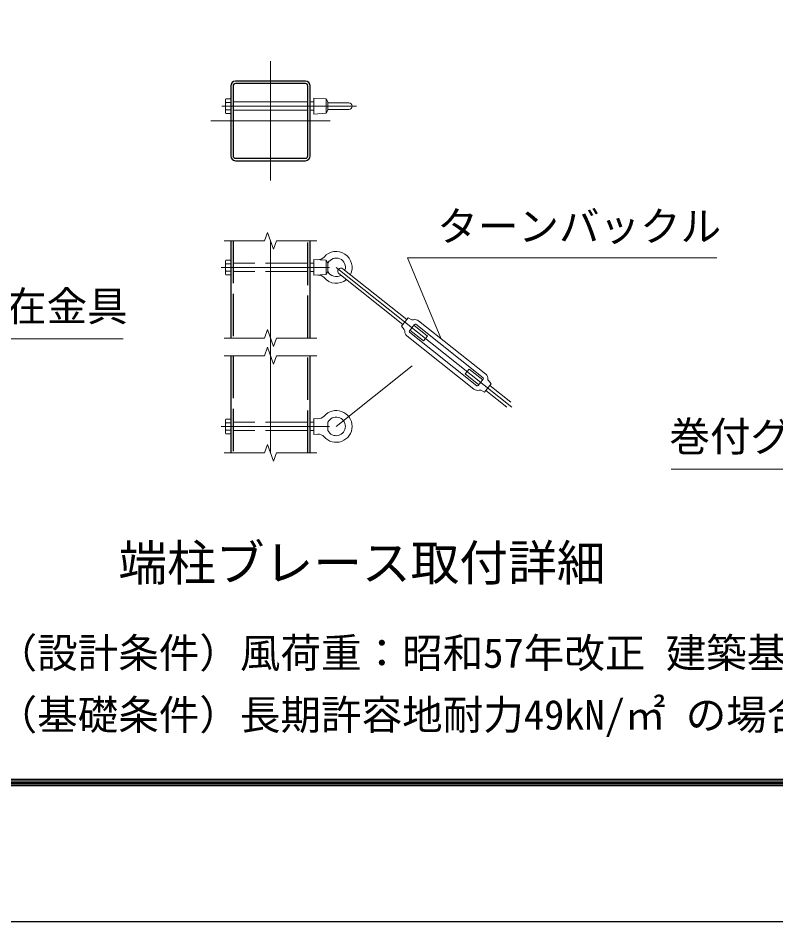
# Model space of a CAD drawing. Units: millimetres, scale not verified. Extents: x -14699 to 14701, y -10394 to 10396.
# Drawn here: x -1041 to 3249, y -10394 to -5280 of the extents above; entities that cross this region are included whole.
import ezdxf
from ezdxf.enums import TextEntityAlignment as Align

# ---------------------------------------------------------------- set-up
doc = ezdxf.new("R2010")
doc.units = ezdxf.units.MM
doc.header["$LTSCALE"] = 40
doc.linetypes.add('DASHED', pattern=[7.5, 6, -1.5])
doc.linetypes.add('USER1', pattern=[50.8, 31.75, -6.35, 6.35, -6.35])
for name, color, linetype, lineweight in [('0-0_D-TTL-TXT', 7, 'Continuous', 13), ('0-1_D-STR1', 1, 'Continuous', 25), ('0-2_D-BMK', 2, 'USER1', 13), ('0-3_D-STR3', 3, 'Continuous', 13), ('0-5_D-STR-DIM', 7, 'Continuous', 13), ('0-8_D-STR-TXT', 7, 'Continuous', 13), ('0-C_D-TTL', 7, 'Continuous', 25)]:
    doc.layers.add(name, color=color, linetype=linetype, lineweight=lineweight)
doc.styles.add('ＭＳ ゴシック', font='')
doc.styles.get('ＭＳ ゴシック').set_extended_font_data('MS Gothic')

msp = doc.modelspace()

# ---------------------------------------------------------------- linework, layer by layer
at = {"layer": '0-1_D-STR1'}
for p, q in [((162.8, -5663.63), (162.8, -6059.63)), ((176.3, -5663.63), (176.3, -6059.63)), ((585.8, -5636.63), (189.8, -5636.63)), ((585.8, -5650.13), (189.8, -5650.13)), ((599.3, -6059.63), (599.3, -5663.63)), ((612.8, -6059.63), (612.8, -5663.63)), ((189.8, -6073.13), (585.8, -6073.13)), ((189.8, -6086.63), (585.8, -6086.63)), ((162.8, -6540.29), (162.8, -7090.29)), ((612.8, -7090.29), (612.8, -6540.29)), ((162.8, -7190.29), (162.8, -7740.29)), ((612.8, -7740.29), (612.8, -7190.29))]:
    msp.add_line(p, q, dxfattribs=at)
at = {"layer": '0-1_D-STR1', "linetype": 'DASHED'}
for p, q in [((176.3, -6540.29), (176.3, -7090.29)), ((599.3, -7090.29), (599.3, -6540.29)), ((176.3, -7190.29), (176.3, -7740.29)), ((599.3, -7740.29), (599.3, -7190.29))]:
    msp.add_line(p, q, dxfattribs=at)
at = {"layer": '0-1_D-STR1'}
for centre, radius, start, end in [((189.8, -5663.63), 27, 90, 180), ((189.8, -5663.63), 13.5, 90, 180), ((585.8, -5663.63), 27, 0, 90), ((585.8, -5663.63), 13.5, 0, 90), ((189.8, -6059.63), 27, 180, 270), ((189.8, -6059.63), 13.5, 180, 270), ((585.8, -6059.63), 13.5, 270, 0), ((585.8, -6059.63), 27, 270, 0)]:
    msp.add_arc(centre, radius, start, end, dxfattribs=at)
at = {"layer": '0-2_D-BMK'}
for p, q in [((387.8, -6199.13), (387.8, -5524.13)), ((113.19, -5777.63), (874.17, -5777.63)), ((725.3, -5861.63), (50.3, -5861.63)), ((387.8, -7740.29), (387.8, -6540.29)), ((108.46, -6690.29), (722, -6690.29)), ((759.8, -6690.29), (1891.71, -7590.92)), ((759.8, -7590.29), (1190.19, -7247.85)), ((108.46, -7590.29), (722, -7590.29))]:
    msp.add_line(p, q, dxfattribs=at)
at = {"layer": '0-3_D-STR3'}
for p, q in [((132.8, -5746.01), (132.8, -5809.02)), ((135.2, -5736.08), (162.8, -5736.08)), ((162.8, -5756.86), (135.2, -5756.86)), ((162.8, -5736.08), (162.8, -5819.18)), ((176.3, -5753.63), (599.3, -5753.63)), ((612.8, -5753.63), (633.8, -5753.63)), ((633.8, -5732.63), (633.8, -5822.63)), ((702.8, -5737.13), (702.8, -5818.13)), ((713.11, -5753.63), (713.11, -5801.63)), ((713.11, -5758.88), (831.05, -5758.88)), ((162.8, -5798.41), (135.2, -5798.41)), ((135.2, -5819.18), (162.8, -5819.18)), ((176.3, -5801.63), (599.3, -5801.63)), ((612.8, -5801.63), (633.8, -5801.63)), ((633.8, -5822.63), (702.8, -5818.13)), ((702.8, -5818.13), (713.11, -5801.63)), ((713.11, -5796.38), (831.05, -5796.38)), ((135.2, -6648.74), (162.8, -6648.74)), ((162.8, -6648.74), (162.8, -6731.84)), ((633.8, -6645.29), (633.8, -6735.29)), ((132.8, -6658.68), (132.8, -6721.68)), ((162.8, -6669.52), (135.2, -6669.52)), ((612.8, -6666.29), (633.8, -6666.29)), ((702.8, -6649.79), (702.8, -6730.79)), ((713.11, -6666.29), (713.11, -6714.29)), ((798.01, -6697.69), (1159.52, -6985.34)), ((162.8, -6711.07), (135.2, -6711.07)), ((135.2, -6731.84), (162.8, -6731.84)), ((612.8, -6714.29), (633.8, -6714.29)), ((633.8, -6735.29), (702.8, -6730.79)), ((702.8, -6730.79), (713.11, -6714.29)), ((775.59, -6725.86), (1137.11, -7013.51)), ((1129.64, -7022.9), (1167, -6975.95)), ((1167, -6975.95), (1188.43, -6986.59)), ((1226.54, -6992.66), (1606.84, -7295.26)), ((1129.64, -7022.9), (1144.83, -7041.4)), ((1174.22, -7048.79), (1202.23, -7013.57)), ((1175.17, -7057.22), (1555.48, -7359.82)), ((1199.43, -7017.09), (1276.9, -7078.73)), ((1210.66, -7012.61), (1590.97, -7315.21)), ((1159.3, -7077.17), (1539.6, -7379.77)), ((1489.24, -7293.69), (1511.66, -7265.52)), ((1489.24, -7293.69), (1566.71, -7355.33)), ((1511.66, -7265.52), (1589.12, -7327.16)), ((1563.91, -7358.86), (1591.93, -7323.64)), ((1629.03, -7358.92), (1747.72, -7453.36)), ((1599.15, -7396.48), (1577.71, -7385.83)), ((1606.62, -7387.09), (1725.3, -7481.53)), ((132.8, -7558.68), (132.8, -7621.68)), ((135.2, -7548.74), (162.8, -7548.74)), ((162.8, -7569.52), (135.2, -7569.52)), ((162.8, -7548.74), (162.8, -7631.84)), ((612.8, -7566.29), (633.8, -7566.29)), ((633.8, -7545.29), (633.8, -7635.29)), ((633.8, -7545.29), (656.45, -7546.77)), ((713.11, -7566.29), (713.11, -7614.29)), ((162.8, -7611.07), (135.2, -7611.07)), ((612.8, -7614.29), (633.8, -7614.29)), ((135.2, -7631.84), (162.8, -7631.84)), ((633.8, -7635.29), (656.45, -7633.82))]:
    msp.add_line(p, q, dxfattribs=at)
at = {"layer": '0-3_D-STR3', "linetype": 'DASHED'}
for p, q in [((599.3, -6666.29), (176.3, -6666.29)), ((599.3, -6714.29), (176.3, -6714.29)), ((599.3, -7566.29), (176.3, -7566.29)), ((599.3, -7614.29), (176.3, -7614.29))]:
    msp.add_line(p, q, dxfattribs=at)
at = {"layer": '0-3_D-STR3'}
for points in [[(633.8, -5732.63), (702.8, -5737.13), (713.11, -5753.63)], [(633.8, -6645.29), (702.8, -6649.79), (713.11, -6666.29)], [(1177.02, -7045.26), (1254.49, -7106.9), (1276.9, -7078.73)], [(1599.15, -7396.48), (1636.5, -7349.53), (1621.32, -7331.03)]]:
    msp.add_lwpolyline(points, dxfattribs=at)
for centre, radius, start, end in [((156.44, -5746.47), 23.64, 153.93467, 206.06533), ((223.92, -5777.63), 91.12, 166.82041, 193.17959), ((831.05, -5777.63), 18.75, 270, 90), ((156.47, -5808.79), 23.67, 153.96929, 206.03071), ((156.44, -6659.13), 23.64, 153.93467, 206.06533), ((659.18, -6604.86), 42, 266.2686, 319.66701), ((759.8, -6690.29), 90, 333.02839, 139.66701), ((759.8, -6690.29), 52.5, 341.54247, 152.79711), ((223.92, -6690.29), 91.12, 166.82041, 193.17959), ((786.8, -6711.77), 18, 51.49143, 231.49143), ((156.47, -6721.46), 23.67, 153.96929, 206.03071), ((659.18, -6775.73), 42, 40.33299, 93.7314), ((759.8, -6690.29), 90, 220.33299, 309.95447), ((759.8, -6690.29), 52.5, 207.20289, 301.44039), ((1193.77, -6975.85), 12, 243.59068, 287.61032), ((1206.93, -7017.31), 31.5, 51.49143, 107.61032), ((1135.55, -7049.01), 12, 355.37255, 39.39218), ((1178.91, -7052.52), 31.5, 175.37255, 231.49143), ((1178.91, -7052.52), 6, 141.49143, 231.49143), ((1206.93, -7017.31), 6, 51.49143, 141.49143), ((1587.23, -7319.91), 31.5, 355.37255, 51.49143), ((1559.21, -7355.12), 6, 231.49143, 321.49143), ((1587.23, -7319.91), 6, 321.49143, 51.49143), ((1630.59, -7323.42), 12, 175.37255, 219.39218), ((1559.21, -7355.12), 31.5, 231.49143, 287.61032), ((1572.37, -7396.58), 12, 63.59068, 107.61032), ((759.8, -7590.29), 90, 220.33299, 139.66701), ((156.44, -7559.13), 23.64, 153.93467, 206.06533), ((223.92, -7590.29), 91.12, 166.82041, 193.17959), ((659.18, -7504.86), 42, 266.2686, 319.66701), ((759.8, -7590.29), 52.5, 207.20289, 152.79711), ((156.47, -7621.46), 23.67, 153.96929, 206.03071), ((659.18, -7675.73), 42, 40.33299, 93.7314)]:
    msp.add_arc(centre, radius, start, end, dxfattribs=at)
at = {"layer": '0-5_D-STR-DIM'}
for p, q in [((370.49, -6492.72), (353.17, -6540.29)), ((405.12, -6587.87), (370.49, -6492.72)), ((125.3, -6540.29), (353.17, -6540.29)), ((422.43, -6540.29), (405.12, -6587.87)), ((422.43, -6540.29), (650.3, -6540.29)), ((370.49, -7042.72), (353.17, -7090.29)), ((405.12, -7137.87), (370.49, -7042.72)), ((125.3, -7090.29), (353.17, -7090.29)), ((422.43, -7090.29), (405.12, -7137.87)), ((422.43, -7090.29), (650.3, -7090.29)), ((370.49, -7142.72), (353.17, -7190.29)), ((125.3, -7190.29), (353.17, -7190.29)), ((422.43, -7190.29), (650.3, -7190.29)), ((370.49, -7692.72), (353.17, -7740.29)), ((405.12, -7787.87), (370.49, -7692.72)), ((125.3, -7740.29), (353.17, -7740.29)), ((422.43, -7740.29), (405.12, -7787.87)), ((422.43, -7740.29), (650.3, -7740.29))]:
    msp.add_line(p, q, dxfattribs=at)
msp.add_lwpolyline([(422.43, -7190.29), (405.12, -7237.87), (370.49, -7142.72)], dxfattribs=at)
at = {"layer": '0-8_D-STR-TXT'}
for points in [[(2914.26, -6636.03), (1163.69, -6636.03), (1352.6, -7091.72)], [(-446.38, -7095.13), (-1975.76, -7095.13), (-2288.78, -6840.43)], [(2655.61, -7832.16), (4200.97, -7832.16), (4090.63, -7270.19)]]:
    msp.add_lwpolyline(points, dxfattribs=at)
at = {"layer": '0-C_D-TTL', "color": 2}
msp.add_lwpolyline([(-14698.88, 10395.79), (14701.12, 10395.79), (14701.12, -10394.21), (-14698.88, -10394.21)], close=True, dxfattribs=at)
at = {"layer": '0-C_D-TTL'}
for points in [[(-13753.88, 9625.79), (13756.12, 9625.79), (13756.12, -9624.21), (-13753.88, -9624.21)], [(-13745.13, 9617.04), (13747.37, 9617.04), (13747.37, -9615.46), (-13745.13, -9615.46)], [(-13736.38, 9608.29), (13738.62, 9608.29), (13738.62, -9606.71), (-13736.38, -9606.71)], [(-13727.63, 9599.54), (13729.87, 9599.54), (13729.87, -9597.96), (-13727.63, -9597.96)], [(-13718.88, 9590.79), (13721.12, 9590.79), (13721.12, -9589.21), (-13718.88, -9589.21)]]:
    msp.add_lwpolyline(points, close=True, dxfattribs=at)

# ---------------------------------------------------------------- texts
at = {"layer": '0-0_D-TTL-TXT', "style": 'ＭＳ ゴシック'}
for s, height, p in [('端柱ブレース取付詳細', 202.1, (-472.77, -8523.79)), ('（設計条件）風荷重：昭和57年改正 建築基準法・同施行令に基づく風圧力に準拠。', 168.3, (-1162.45, -9006.82)), ('（基礎条件）長期許容地耐力49kN/㎡ の場合。', 168.3, (-1162.45, -9356.82))]:
    msp.add_text(s, height=height, dxfattribs=at).set_placement(p, align=Align.BOTTOM_LEFT)
at = {"layer": '0-8_D-STR-TXT', "style": 'ＭＳ ゴシック'}
for s, p in [('ターンバックル', (1332.16, -6592.42)), ('隅柱自在金具', (-1797.52, -7045.3)), ('巻付グリップ', (2645.83, -7781.45))]:
    msp.add_text(s, height=168.3, dxfattribs=at).set_placement(p, align=Align.BOTTOM_LEFT)

doc.saveas('drawing.dxf')
